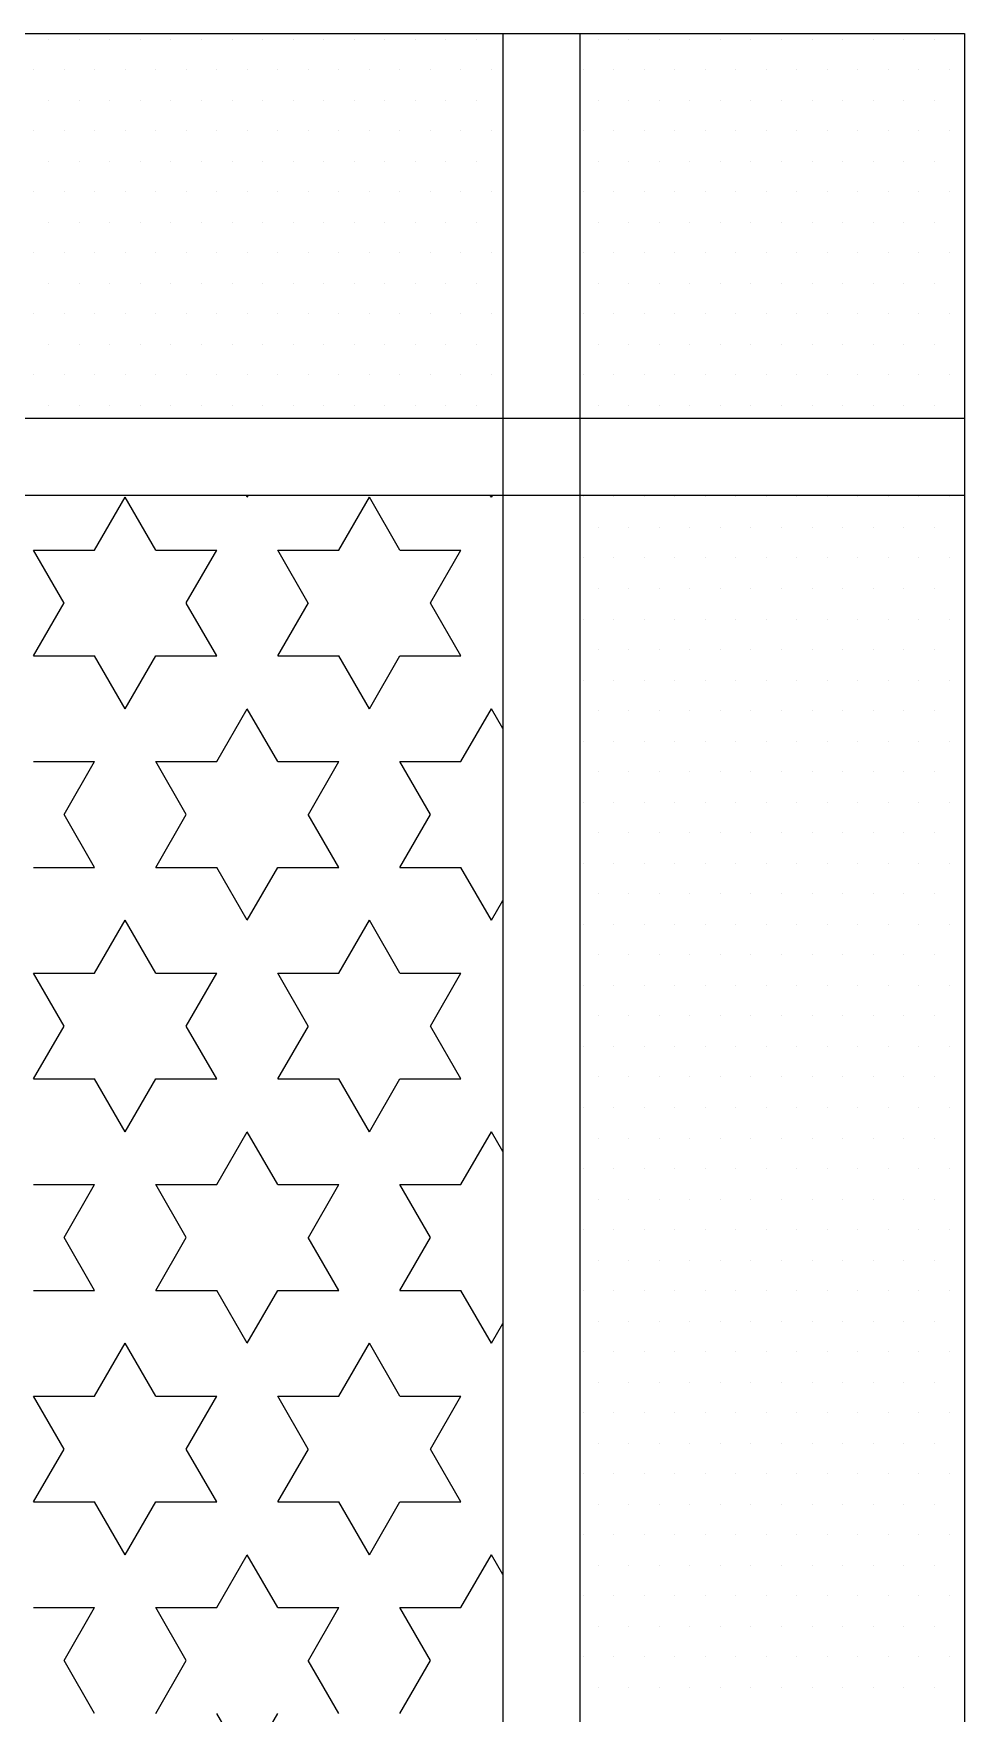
# Model space of a CAD drawing. Extents: x -42728 to 99010, y -18674 to 47645.
# Drawn here: x -35860 to -35618, y 17055.3 to 17492 of the extents above; entities that cross this region are included whole.
import ezdxf

# ---------------------------------------------------------------- set-up
doc = ezdxf.new("R2010")
doc.units = 0
doc.header["$LTSCALE"] = 100
doc.header["$MEASUREMENT"] = 0
doc.layers.get('0').update_dxf_attribs({"linetype": 'CONTINUOUS'})
doc.layers.add('家具', color=223, linetype='CONTINUOUS')

# ---------------------------------------------------------------- blocks, each defined once
blk = doc.blocks.new('A$C30322C3C')
at = {"layer": '家具', "color": 3}
for p, q in [((0, 888.82), (470.87, 888.82)), ((232.81, 887.4), (232.81, 887.4)), ((240.75, 887.4), (240.75, 887.4)), ((248.68, 887.4), (248.68, 887.4)), ((256.62, 887.4), (256.62, 887.4)), ((264.56, 887.4), (264.56, 887.4)), ((272.5, 887.4), (272.5, 887.4)), ((280.43, 887.4), (280.43, 887.4)), ((288.37, 887.4), (288.37, 887.4)), ((296.31, 887.4), (296.31, 887.4)), ((304.25, 887.4), (304.25, 887.4)), ((312.18, 887.4), (312.18, 887.4)), ((320.12, 887.4), (320.12, 887.4)), ((328.06, 887.4), (328.06, 887.4)), ((336, 887.4), (336, 887.4)), ((343.93, 887.4), (343.93, 887.4)), ((350.87, 888.82), (350.87, 0)), ((370.87, 888.82), (370.87, 0)), ((375.68, 887.4), (375.68, 887.4)), ((383.62, 887.4), (383.62, 887.4)), ((391.56, 887.4), (391.56, 887.4)), ((399.5, 887.4), (399.5, 887.4)), ((407.43, 887.4), (407.43, 887.4)), ((415.37, 887.4), (415.37, 887.4)), ((423.31, 887.4), (423.31, 887.4)), ((431.25, 887.4), (431.25, 887.4)), ((439.18, 887.4), (439.18, 887.4)), ((447.12, 887.4), (447.12, 887.4)), ((455.06, 887.4), (455.06, 887.4)), ((463, 887.4), (463, 887.4)), ((470.87, 888.82), (470.87, 0)), ((228.84, 879.47), (228.84, 879.47)), ((236.78, 879.47), (236.78, 879.47)), ((244.71, 879.47), (244.71, 879.47)), ((252.65, 879.47), (252.65, 879.47)), ((260.59, 879.47), (260.59, 879.47)), ((268.53, 879.47), (268.53, 879.47)), ((276.46, 879.47), (276.46, 879.47)), ((284.4, 879.47), (284.4, 879.47)), ((292.34, 879.47), (292.34, 879.47)), ((300.28, 879.47), (300.28, 879.47)), ((308.21, 879.47), (308.21, 879.47)), ((316.15, 879.47), (316.15, 879.47)), ((324.09, 879.47), (324.09, 879.47)), ((332.03, 879.47), (332.03, 879.47)), ((339.96, 879.47), (339.96, 879.47)), ((347.9, 879.47), (347.9, 879.47)), ((371.71, 879.47), (371.71, 879.47)), ((379.65, 879.47), (379.65, 879.47)), ((387.59, 879.47), (387.59, 879.47)), ((395.53, 879.47), (395.53, 879.47)), ((403.46, 879.47), (403.46, 879.47)), ((411.4, 879.47), (411.4, 879.47)), ((419.34, 879.47), (419.34, 879.47)), ((427.28, 879.47), (427.28, 879.47)), ((435.21, 879.47), (435.21, 879.47)), ((443.15, 879.47), (443.15, 879.47)), ((451.09, 879.47), (451.09, 879.47)), ((459.03, 879.47), (459.03, 879.47)), ((466.96, 879.47), (466.96, 879.47)), ((232.81, 871.53), (232.81, 871.53)), ((240.75, 871.53), (240.75, 871.53)), ((248.68, 871.53), (248.68, 871.53)), ((256.62, 871.53), (256.62, 871.53)), ((264.56, 871.53), (264.56, 871.53)), ((272.5, 871.53), (272.5, 871.53)), ((280.43, 871.53), (280.43, 871.53)), ((288.37, 871.53), (288.37, 871.53)), ((296.31, 871.53), (296.31, 871.53)), ((304.25, 871.53), (304.25, 871.53)), ((312.18, 871.53), (312.18, 871.53)), ((320.12, 871.53), (320.12, 871.53)), ((328.06, 871.53), (328.06, 871.53)), ((336, 871.53), (336, 871.53)), ((343.93, 871.53), (343.93, 871.53)), ((375.68, 871.53), (375.68, 871.53)), ((383.62, 871.53), (383.62, 871.53)), ((391.56, 871.53), (391.56, 871.53)), ((399.5, 871.53), (399.5, 871.53)), ((407.43, 871.53), (407.43, 871.53)), ((415.37, 871.53), (415.37, 871.53)), ((423.31, 871.53), (423.31, 871.53)), ((431.25, 871.53), (431.25, 871.53)), ((439.18, 871.53), (439.18, 871.53)), ((447.12, 871.53), (447.12, 871.53)), ((455.06, 871.53), (455.06, 871.53)), ((463, 871.53), (463, 871.53)), ((228.84, 863.59), (228.84, 863.59)), ((236.78, 863.59), (236.78, 863.59)), ((244.71, 863.59), (244.71, 863.59)), ((252.65, 863.59), (252.65, 863.59)), ((260.59, 863.59), (260.59, 863.59)), ((268.53, 863.59), (268.53, 863.59)), ((276.46, 863.59), (276.46, 863.59)), ((284.4, 863.59), (284.4, 863.59)), ((292.34, 863.59), (292.34, 863.59)), ((300.28, 863.59), (300.28, 863.59)), ((308.21, 863.59), (308.21, 863.59)), ((316.15, 863.59), (316.15, 863.59)), ((324.09, 863.59), (324.09, 863.59)), ((332.03, 863.59), (332.03, 863.59)), ((339.96, 863.59), (339.96, 863.59)), ((347.9, 863.59), (347.9, 863.59)), ((371.71, 863.59), (371.71, 863.59)), ((379.65, 863.59), (379.65, 863.59)), ((387.59, 863.59), (387.59, 863.59)), ((395.53, 863.59), (395.53, 863.59)), ((403.46, 863.59), (403.46, 863.59)), ((411.4, 863.59), (411.4, 863.59)), ((419.34, 863.59), (419.34, 863.59)), ((427.28, 863.59), (427.28, 863.59)), ((435.21, 863.59), (435.21, 863.59)), ((443.15, 863.59), (443.15, 863.59)), ((451.09, 863.59), (451.09, 863.59)), ((459.03, 863.59), (459.03, 863.59)), ((466.96, 863.59), (466.96, 863.59)), ((232.81, 855.65), (232.81, 855.65)), ((240.75, 855.65), (240.75, 855.65)), ((248.68, 855.65), (248.68, 855.65)), ((256.62, 855.65), (256.62, 855.65)), ((264.56, 855.65), (264.56, 855.65)), ((272.5, 855.65), (272.5, 855.65)), ((280.43, 855.65), (280.43, 855.65)), ((288.37, 855.65), (288.37, 855.65)), ((296.31, 855.65), (296.31, 855.65)), ((304.25, 855.65), (304.25, 855.65)), ((312.18, 855.65), (312.18, 855.65)), ((320.12, 855.65), (320.12, 855.65)), ((328.06, 855.65), (328.06, 855.65)), ((336, 855.65), (336, 855.65)), ((343.93, 855.65), (343.93, 855.65)), ((375.68, 855.65), (375.68, 855.65)), ((383.62, 855.65), (383.62, 855.65)), ((391.56, 855.65), (391.56, 855.65)), ((399.5, 855.65), (399.5, 855.65)), ((407.43, 855.65), (407.43, 855.65)), ((415.37, 855.65), (415.37, 855.65)), ((423.31, 855.65), (423.31, 855.65)), ((431.25, 855.65), (431.25, 855.65)), ((439.18, 855.65), (439.18, 855.65)), ((447.12, 855.65), (447.12, 855.65)), ((455.06, 855.65), (455.06, 855.65)), ((463, 855.65), (463, 855.65)), ((228.84, 847.72), (228.84, 847.72)), ((236.78, 847.72), (236.78, 847.72)), ((244.71, 847.72), (244.71, 847.72)), ((252.65, 847.72), (252.65, 847.72)), ((260.59, 847.72), (260.59, 847.72)), ((268.53, 847.72), (268.53, 847.72)), ((276.46, 847.72), (276.46, 847.72)), ((284.4, 847.72), (284.4, 847.72)), ((292.34, 847.72), (292.34, 847.72)), ((300.28, 847.72), (300.28, 847.72)), ((308.21, 847.72), (308.21, 847.72)), ((316.15, 847.72), (316.15, 847.72)), ((324.09, 847.72), (324.09, 847.72)), ((332.03, 847.72), (332.03, 847.72)), ((339.96, 847.72), (339.96, 847.72)), ((347.9, 847.72), (347.9, 847.72)), ((371.71, 847.72), (371.71, 847.72)), ((379.65, 847.72), (379.65, 847.72)), ((387.59, 847.72), (387.59, 847.72)), ((395.53, 847.72), (395.53, 847.72)), ((403.46, 847.72), (403.46, 847.72)), ((411.4, 847.72), (411.4, 847.72)), ((419.34, 847.72), (419.34, 847.72)), ((427.28, 847.72), (427.28, 847.72)), ((435.21, 847.72), (435.21, 847.72)), ((443.15, 847.72), (443.15, 847.72)), ((451.09, 847.72), (451.09, 847.72)), ((459.03, 847.72), (459.03, 847.72)), ((466.96, 847.72), (466.96, 847.72)), ((232.81, 839.78), (232.81, 839.78)), ((240.75, 839.78), (240.75, 839.78)), ((248.68, 839.78), (248.68, 839.78)), ((256.62, 839.78), (256.62, 839.78)), ((264.56, 839.78), (264.56, 839.78)), ((272.5, 839.78), (272.5, 839.78)), ((280.43, 839.78), (280.43, 839.78)), ((288.37, 839.78), (288.37, 839.78)), ((296.31, 839.78), (296.31, 839.78)), ((304.25, 839.78), (304.25, 839.78)), ((312.18, 839.78), (312.18, 839.78)), ((320.12, 839.78), (320.12, 839.78)), ((328.06, 839.78), (328.06, 839.78)), ((336, 839.78), (336, 839.78)), ((343.93, 839.78), (343.93, 839.78)), ((375.68, 839.78), (375.68, 839.78)), ((383.62, 839.78), (383.62, 839.78)), ((391.56, 839.78), (391.56, 839.78)), ((399.5, 839.78), (399.5, 839.78)), ((407.43, 839.78), (407.43, 839.78)), ((415.37, 839.78), (415.37, 839.78)), ((423.31, 839.78), (423.31, 839.78)), ((431.25, 839.78), (431.25, 839.78)), ((439.18, 839.78), (439.18, 839.78)), ((447.12, 839.78), (447.12, 839.78)), ((455.06, 839.78), (455.06, 839.78)), ((463, 839.78), (463, 839.78)), ((228.84, 831.84), (228.84, 831.84)), ((236.78, 831.84), (236.78, 831.84)), ((244.71, 831.84), (244.71, 831.84)), ((252.65, 831.84), (252.65, 831.84)), ((260.59, 831.84), (260.59, 831.84)), ((268.53, 831.84), (268.53, 831.84)), ((276.46, 831.84), (276.46, 831.84)), ((284.4, 831.84), (284.4, 831.84)), ((292.34, 831.84), (292.34, 831.84)), ((300.28, 831.84), (300.28, 831.84)), ((308.21, 831.84), (308.21, 831.84)), ((316.15, 831.84), (316.15, 831.84)), ((324.09, 831.84), (324.09, 831.84)), ((332.03, 831.84), (332.03, 831.84)), ((339.96, 831.84), (339.96, 831.84)), ((347.9, 831.84), (347.9, 831.84)), ((371.71, 831.84), (371.71, 831.84)), ((379.65, 831.84), (379.65, 831.84)), ((387.59, 831.84), (387.59, 831.84)), ((395.53, 831.84), (395.53, 831.84)), ((403.46, 831.84), (403.46, 831.84)), ((411.4, 831.84), (411.4, 831.84)), ((419.34, 831.84), (419.34, 831.84)), ((427.28, 831.84), (427.28, 831.84)), ((435.21, 831.84), (435.21, 831.84)), ((443.15, 831.84), (443.15, 831.84)), ((451.09, 831.84), (451.09, 831.84)), ((459.03, 831.84), (459.03, 831.84)), ((466.96, 831.84), (466.96, 831.84)), ((232.81, 823.9), (232.81, 823.9)), ((240.75, 823.9), (240.75, 823.9)), ((248.68, 823.9), (248.68, 823.9)), ((256.62, 823.9), (256.62, 823.9)), ((264.56, 823.9), (264.56, 823.9)), ((272.5, 823.9), (272.5, 823.9)), ((280.43, 823.9), (280.43, 823.9)), ((288.37, 823.9), (288.37, 823.9)), ((296.31, 823.9), (296.31, 823.9)), ((304.25, 823.9), (304.25, 823.9)), ((312.18, 823.9), (312.18, 823.9)), ((320.12, 823.9), (320.12, 823.9)), ((328.06, 823.9), (328.06, 823.9)), ((336, 823.9), (336, 823.9)), ((343.93, 823.9), (343.93, 823.9)), ((375.68, 823.9), (375.68, 823.9)), ((383.62, 823.9), (383.62, 823.9)), ((391.56, 823.9), (391.56, 823.9)), ((399.5, 823.9), (399.5, 823.9)), ((407.43, 823.9), (407.43, 823.9)), ((415.37, 823.9), (415.37, 823.9)), ((423.31, 823.9), (423.31, 823.9)), ((431.25, 823.9), (431.25, 823.9)), ((439.18, 823.9), (439.18, 823.9)), ((447.12, 823.9), (447.12, 823.9)), ((455.06, 823.9), (455.06, 823.9)), ((463, 823.9), (463, 823.9)), ((228.84, 815.97), (228.84, 815.97)), ((236.78, 815.97), (236.78, 815.97)), ((244.71, 815.97), (244.71, 815.97)), ((252.65, 815.97), (252.65, 815.97)), ((260.59, 815.97), (260.59, 815.97)), ((268.53, 815.97), (268.53, 815.97)), ((276.46, 815.97), (276.46, 815.97)), ((284.4, 815.97), (284.4, 815.97)), ((292.34, 815.97), (292.34, 815.97)), ((300.28, 815.97), (300.28, 815.97)), ((308.21, 815.97), (308.21, 815.97)), ((316.15, 815.97), (316.15, 815.97)), ((324.09, 815.97), (324.09, 815.97)), ((332.03, 815.97), (332.03, 815.97)), ((339.96, 815.97), (339.96, 815.97)), ((347.9, 815.97), (347.9, 815.97)), ((371.71, 815.97), (371.71, 815.97)), ((379.65, 815.97), (379.65, 815.97)), ((387.59, 815.97), (387.59, 815.97)), ((395.53, 815.97), (395.53, 815.97)), ((403.46, 815.97), (403.46, 815.97)), ((411.4, 815.97), (411.4, 815.97)), ((419.34, 815.97), (419.34, 815.97)), ((427.28, 815.97), (427.28, 815.97)), ((435.21, 815.97), (435.21, 815.97)), ((443.15, 815.97), (443.15, 815.97)), ((451.09, 815.97), (451.09, 815.97)), ((459.03, 815.97), (459.03, 815.97)), ((466.96, 815.97), (466.96, 815.97)), ((232.81, 808.03), (232.81, 808.03)), ((240.75, 808.03), (240.75, 808.03)), ((248.68, 808.03), (248.68, 808.03)), ((256.62, 808.03), (256.62, 808.03)), ((264.56, 808.03), (264.56, 808.03)), ((272.5, 808.03), (272.5, 808.03)), ((280.43, 808.03), (280.43, 808.03)), ((288.37, 808.03), (288.37, 808.03)), ((296.31, 808.03), (296.31, 808.03)), ((304.25, 808.03), (304.25, 808.03)), ((312.18, 808.03), (312.18, 808.03)), ((320.12, 808.03), (320.12, 808.03)), ((328.06, 808.03), (328.06, 808.03)), ((336, 808.03), (336, 808.03)), ((343.93, 808.03), (343.93, 808.03)), ((375.68, 808.03), (375.68, 808.03)), ((383.62, 808.03), (383.62, 808.03)), ((391.56, 808.03), (391.56, 808.03)), ((399.5, 808.03), (399.5, 808.03)), ((407.43, 808.03), (407.43, 808.03)), ((415.37, 808.03), (415.37, 808.03)), ((423.31, 808.03), (423.31, 808.03)), ((431.25, 808.03), (431.25, 808.03)), ((439.18, 808.03), (439.18, 808.03)), ((447.12, 808.03), (447.12, 808.03)), ((455.06, 808.03), (455.06, 808.03)), ((463, 808.03), (463, 808.03)), ((228.84, 800.09), (228.84, 800.09)), ((236.78, 800.09), (236.78, 800.09)), ((244.71, 800.09), (244.71, 800.09)), ((252.65, 800.09), (252.65, 800.09)), ((260.59, 800.09), (260.59, 800.09)), ((268.53, 800.09), (268.53, 800.09)), ((276.46, 800.09), (276.46, 800.09)), ((284.4, 800.09), (284.4, 800.09)), ((292.34, 800.09), (292.34, 800.09)), ((300.28, 800.09), (300.28, 800.09)), ((308.21, 800.09), (308.21, 800.09)), ((316.15, 800.09), (316.15, 800.09)), ((324.09, 800.09), (324.09, 800.09)), ((332.03, 800.09), (332.03, 800.09)), ((339.96, 800.09), (339.96, 800.09)), ((347.9, 800.09), (347.9, 800.09)), ((371.71, 800.09), (371.71, 800.09)), ((379.65, 800.09), (379.65, 800.09)), ((387.59, 800.09), (387.59, 800.09)), ((395.53, 800.09), (395.53, 800.09)), ((403.46, 800.09), (403.46, 800.09)), ((411.4, 800.09), (411.4, 800.09)), ((419.34, 800.09), (419.34, 800.09)), ((427.28, 800.09), (427.28, 800.09)), ((435.21, 800.09), (435.21, 800.09)), ((443.15, 800.09), (443.15, 800.09)), ((451.09, 800.09), (451.09, 800.09)), ((459.03, 800.09), (459.03, 800.09)), ((466.96, 800.09), (466.96, 800.09)), ((232.81, 792.15), (232.81, 792.15)), ((240.75, 792.15), (240.75, 792.15)), ((248.68, 792.15), (248.68, 792.15)), ((256.62, 792.15), (256.62, 792.15)), ((264.56, 792.15), (264.56, 792.15)), ((272.5, 792.15), (272.5, 792.15)), ((280.43, 792.15), (280.43, 792.15)), ((288.37, 792.15), (288.37, 792.15)), ((296.31, 792.15), (296.31, 792.15)), ((304.25, 792.15), (304.25, 792.15)), ((312.18, 792.15), (312.18, 792.15)), ((320.12, 792.15), (320.12, 792.15)), ((328.06, 792.15), (328.06, 792.15)), ((336, 792.15), (336, 792.15)), ((343.93, 792.15), (343.93, 792.15)), ((375.68, 792.15), (375.68, 792.15)), ((383.62, 792.15), (383.62, 792.15)), ((391.56, 792.15), (391.56, 792.15)), ((399.5, 792.15), (399.5, 792.15)), ((407.43, 792.15), (407.43, 792.15)), ((415.37, 792.15), (415.37, 792.15)), ((423.31, 792.15), (423.31, 792.15)), ((431.25, 792.15), (431.25, 792.15)), ((439.18, 792.15), (439.18, 792.15)), ((447.12, 792.15), (447.12, 792.15)), ((455.06, 792.15), (455.06, 792.15)), ((463, 792.15), (463, 792.15)), ((0, 788.82), (470.87, 788.82)), ((0, 768.82), (470.87, 768.82)), ((284.4, 768.26), (284.08, 768.82)), ((284.4, 768.27), (284.72, 768.82)), ((347.9, 768.26), (347.58, 768.82)), ((347.9, 768.27), (348.22, 768.82)), ((244.71, 754.52), (252.65, 768.27)), ((260.58, 754.51), (252.65, 768.26)), ((308.21, 754.52), (316.15, 768.27)), ((324.08, 754.51), (316.15, 768.26)), ((371.71, 768.34), (371.71, 768.34)), ((379.65, 768.34), (379.65, 768.34)), ((387.59, 768.34), (387.59, 768.34)), ((395.53, 768.34), (395.53, 768.34)), ((403.46, 768.34), (403.46, 768.34)), ((411.4, 768.34), (411.4, 768.34)), ((419.34, 768.34), (419.34, 768.34)), ((427.28, 768.34), (427.28, 768.34)), ((435.21, 768.34), (435.21, 768.34)), ((443.15, 768.34), (443.15, 768.34)), ((451.09, 768.34), (451.09, 768.34)), ((459.03, 768.34), (459.03, 768.34)), ((466.96, 768.34), (466.96, 768.34)), ((375.68, 760.4), (375.68, 760.4)), ((383.62, 760.4), (383.62, 760.4)), ((391.56, 760.4), (391.56, 760.4)), ((399.5, 760.4), (399.5, 760.4)), ((407.43, 760.4), (407.43, 760.4)), ((415.37, 760.4), (415.37, 760.4)), ((423.31, 760.4), (423.31, 760.4)), ((431.25, 760.4), (431.25, 760.4)), ((439.18, 760.4), (439.18, 760.4)), ((447.12, 760.4), (447.12, 760.4)), ((455.06, 760.4), (455.06, 760.4)), ((463, 760.4), (463, 760.4)), ((236.77, 740.76), (228.83, 754.51)), ((228.84, 754.51), (244.71, 754.51)), ((260.59, 754.51), (276.46, 754.51)), ((268.53, 740.77), (276.46, 754.52)), ((300.27, 740.76), (292.33, 754.51)), ((292.34, 754.51), (308.21, 754.51)), ((324.09, 754.51), (339.96, 754.51)), ((332.03, 740.77), (339.96, 754.52)), ((371.71, 752.47), (371.71, 752.47)), ((379.65, 752.47), (379.65, 752.47)), ((387.59, 752.47), (387.59, 752.47)), ((395.53, 752.47), (395.53, 752.47)), ((403.46, 752.47), (403.46, 752.47)), ((411.4, 752.47), (411.4, 752.47)), ((419.34, 752.47), (419.34, 752.47)), ((427.28, 752.47), (427.28, 752.47)), ((435.21, 752.47), (435.21, 752.47)), ((443.15, 752.47), (443.15, 752.47)), ((451.09, 752.47), (451.09, 752.47)), ((459.03, 752.47), (459.03, 752.47)), ((466.96, 752.47), (466.96, 752.47)), ((375.68, 744.53), (375.68, 744.53)), ((383.62, 744.53), (383.62, 744.53)), ((391.56, 744.53), (391.56, 744.53)), ((399.5, 744.53), (399.5, 744.53)), ((407.43, 744.53), (407.43, 744.53)), ((415.37, 744.53), (415.37, 744.53)), ((423.31, 744.53), (423.31, 744.53)), ((431.25, 744.53), (431.25, 744.53)), ((439.18, 744.53), (439.18, 744.53)), ((447.12, 744.53), (447.12, 744.53)), ((455.06, 744.53), (455.06, 744.53)), ((463, 744.53), (463, 744.53)), ((228.84, 727.02), (236.78, 740.77)), ((276.46, 727.02), (268.52, 740.76)), ((292.34, 727.02), (300.28, 740.77)), ((339.96, 727.02), (332.02, 740.76)), ((371.71, 736.59), (371.71, 736.59)), ((379.65, 736.59), (379.65, 736.59)), ((387.59, 736.59), (387.59, 736.59)), ((395.53, 736.59), (395.53, 736.59)), ((403.46, 736.59), (403.46, 736.59)), ((411.4, 736.59), (411.4, 736.59)), ((419.34, 736.59), (419.34, 736.59)), ((427.28, 736.59), (427.28, 736.59)), ((435.21, 736.59), (435.21, 736.59)), ((443.15, 736.59), (443.15, 736.59)), ((451.09, 736.59), (451.09, 736.59)), ((459.03, 736.59), (459.03, 736.59)), ((466.96, 736.59), (466.96, 736.59)), ((228.84, 727.02), (244.71, 727.02)), ((252.65, 713.27), (244.71, 727.02)), ((252.65, 713.27), (260.59, 727.02)), ((260.59, 727.02), (276.46, 727.02)), ((292.34, 727.02), (308.21, 727.02)), ((316.15, 713.27), (308.21, 727.02)), ((316.15, 713.27), (324.09, 727.02)), ((324.09, 727.02), (339.96, 727.02)), ((375.68, 728.65), (375.68, 728.65)), ((383.62, 728.65), (383.62, 728.65)), ((391.56, 728.65), (391.56, 728.65)), ((399.5, 728.65), (399.5, 728.65)), ((407.43, 728.65), (407.43, 728.65)), ((415.37, 728.65), (415.37, 728.65)), ((423.31, 728.65), (423.31, 728.65)), ((431.25, 728.65), (431.25, 728.65)), ((439.18, 728.65), (439.18, 728.65)), ((447.12, 728.65), (447.12, 728.65)), ((455.06, 728.65), (455.06, 728.65)), ((463, 728.65), (463, 728.65)), ((371.71, 720.72), (371.71, 720.72)), ((379.65, 720.72), (379.65, 720.72)), ((387.59, 720.72), (387.59, 720.72)), ((395.53, 720.72), (395.53, 720.72)), ((403.46, 720.72), (403.46, 720.72)), ((411.4, 720.72), (411.4, 720.72)), ((419.34, 720.72), (419.34, 720.72)), ((427.28, 720.72), (427.28, 720.72)), ((435.21, 720.72), (435.21, 720.72)), ((443.15, 720.72), (443.15, 720.72)), ((451.09, 720.72), (451.09, 720.72)), ((459.03, 720.72), (459.03, 720.72)), ((466.96, 720.72), (466.96, 720.72)), ((276.46, 699.52), (284.4, 713.27)), ((292.33, 699.52), (284.4, 713.27)), ((339.96, 699.52), (347.9, 713.27)), ((350.87, 708.12), (347.9, 713.27)), ((375.68, 712.78), (375.68, 712.78)), ((383.62, 712.78), (383.62, 712.78)), ((391.56, 712.78), (391.56, 712.78)), ((399.5, 712.78), (399.5, 712.78)), ((407.43, 712.78), (407.43, 712.78)), ((415.37, 712.78), (415.37, 712.78)), ((423.31, 712.78), (423.31, 712.78)), ((431.25, 712.78), (431.25, 712.78)), ((439.18, 712.78), (439.18, 712.78)), ((447.12, 712.78), (447.12, 712.78)), ((455.06, 712.78), (455.06, 712.78)), ((463, 712.78), (463, 712.78)), ((371.71, 704.84), (371.71, 704.84)), ((379.65, 704.84), (379.65, 704.84)), ((387.59, 704.84), (387.59, 704.84)), ((395.53, 704.84), (395.53, 704.84)), ((403.46, 704.84), (403.46, 704.84)), ((411.4, 704.84), (411.4, 704.84)), ((419.34, 704.84), (419.34, 704.84)), ((427.28, 704.84), (427.28, 704.84)), ((435.21, 704.84), (435.21, 704.84)), ((443.15, 704.84), (443.15, 704.84)), ((451.09, 704.84), (451.09, 704.84)), ((459.03, 704.84), (459.03, 704.84)), ((466.96, 704.84), (466.96, 704.84)), ((228.84, 699.52), (244.71, 699.52)), ((236.78, 685.78), (244.71, 699.52)), ((268.52, 685.77), (260.58, 699.52)), ((260.59, 699.52), (276.46, 699.52)), ((292.34, 699.52), (308.21, 699.52)), ((300.28, 685.78), (308.21, 699.52)), ((332.02, 685.77), (324.08, 699.52)), ((324.09, 699.52), (339.96, 699.52)), ((375.68, 696.9), (375.68, 696.9)), ((383.62, 696.9), (383.62, 696.9)), ((391.56, 696.9), (391.56, 696.9)), ((399.5, 696.9), (399.5, 696.9)), ((407.43, 696.9), (407.43, 696.9)), ((415.37, 696.9), (415.37, 696.9)), ((423.31, 696.9), (423.31, 696.9)), ((431.25, 696.9), (431.25, 696.9)), ((439.18, 696.9), (439.18, 696.9)), ((447.12, 696.9), (447.12, 696.9)), ((455.06, 696.9), (455.06, 696.9)), ((463, 696.9), (463, 696.9)), ((244.71, 672.02), (236.77, 685.77)), ((260.59, 672.03), (268.53, 685.78)), ((308.21, 672.02), (300.27, 685.77)), ((324.09, 672.03), (332.03, 685.78)), ((371.71, 688.97), (371.71, 688.97)), ((379.65, 688.97), (379.65, 688.97)), ((387.59, 688.97), (387.59, 688.97)), ((395.53, 688.97), (395.53, 688.97)), ((403.46, 688.97), (403.46, 688.97)), ((411.4, 688.97), (411.4, 688.97)), ((419.34, 688.97), (419.34, 688.97)), ((427.28, 688.97), (427.28, 688.97)), ((435.21, 688.97), (435.21, 688.97)), ((443.15, 688.97), (443.15, 688.97)), ((451.09, 688.97), (451.09, 688.97)), ((459.03, 688.97), (459.03, 688.97)), ((466.96, 688.97), (466.96, 688.97)), ((375.68, 681.03), (375.68, 681.03)), ((383.62, 681.03), (383.62, 681.03)), ((391.56, 681.03), (391.56, 681.03)), ((399.5, 681.03), (399.5, 681.03)), ((407.43, 681.03), (407.43, 681.03)), ((415.37, 681.03), (415.37, 681.03)), ((423.31, 681.03), (423.31, 681.03)), ((431.25, 681.03), (431.25, 681.03)), ((439.18, 681.03), (439.18, 681.03)), ((447.12, 681.03), (447.12, 681.03)), ((455.06, 681.03), (455.06, 681.03)), ((463, 681.03), (463, 681.03)), ((371.71, 673.09), (371.71, 673.09)), ((379.65, 673.09), (379.65, 673.09)), ((387.59, 673.09), (387.59, 673.09)), ((395.53, 673.09), (395.53, 673.09)), ((403.46, 673.09), (403.46, 673.09)), ((411.4, 673.09), (411.4, 673.09)), ((419.34, 673.09), (419.34, 673.09)), ((427.28, 673.09), (427.28, 673.09)), ((435.21, 673.09), (435.21, 673.09)), ((443.15, 673.09), (443.15, 673.09)), ((451.09, 673.09), (451.09, 673.09)), ((459.03, 673.09), (459.03, 673.09)), ((466.96, 673.09), (466.96, 673.09)), ((228.84, 672.02), (244.71, 672.02)), ((260.59, 672.02), (276.46, 672.02)), ((284.4, 658.28), (276.46, 672.02)), ((284.4, 658.28), (292.34, 672.03)), ((292.34, 672.02), (308.21, 672.02)), ((324.09, 672.02), (339.96, 672.02)), ((347.9, 658.28), (339.96, 672.02)), ((375.68, 665.15), (375.68, 665.15)), ((383.62, 665.15), (383.62, 665.15)), ((391.56, 665.15), (391.56, 665.15)), ((399.5, 665.15), (399.5, 665.15)), ((407.43, 665.15), (407.43, 665.15)), ((415.37, 665.15), (415.37, 665.15)), ((423.31, 665.15), (423.31, 665.15)), ((431.25, 665.15), (431.25, 665.15)), ((439.18, 665.15), (439.18, 665.15)), ((447.12, 665.15), (447.12, 665.15)), ((455.06, 665.15), (455.06, 665.15)), ((463, 665.15), (463, 665.15)), ((347.9, 658.28), (350.87, 663.42)), ((244.71, 644.53), (252.65, 658.28)), ((260.58, 644.53), (252.65, 658.28)), ((308.21, 644.53), (316.15, 658.28)), ((324.08, 644.53), (316.15, 658.28)), ((371.71, 657.22), (371.71, 657.22)), ((379.65, 657.22), (379.65, 657.22)), ((387.59, 657.22), (387.59, 657.22)), ((395.53, 657.22), (395.53, 657.22)), ((403.46, 657.22), (403.46, 657.22)), ((411.4, 657.22), (411.4, 657.22)), ((419.34, 657.22), (419.34, 657.22)), ((427.28, 657.22), (427.28, 657.22)), ((435.21, 657.22), (435.21, 657.22)), ((443.15, 657.22), (443.15, 657.22)), ((451.09, 657.22), (451.09, 657.22)), ((459.03, 657.22), (459.03, 657.22)), ((466.96, 657.22), (466.96, 657.22)), ((375.68, 649.28), (375.68, 649.28)), ((383.62, 649.28), (383.62, 649.28)), ((391.56, 649.28), (391.56, 649.28)), ((399.5, 649.28), (399.5, 649.28)), ((407.43, 649.28), (407.43, 649.28)), ((415.37, 649.28), (415.37, 649.28)), ((423.31, 649.28), (423.31, 649.28)), ((431.25, 649.28), (431.25, 649.28)), ((439.18, 649.28), (439.18, 649.28)), ((447.12, 649.28), (447.12, 649.28)), ((455.06, 649.28), (455.06, 649.28)), ((463, 649.28), (463, 649.28)), ((236.77, 630.78), (228.83, 644.53)), ((228.84, 644.53), (244.71, 644.53)), ((260.59, 644.53), (276.46, 644.53)), ((268.53, 630.78), (276.46, 644.53)), ((300.27, 630.78), (292.33, 644.53)), ((292.34, 644.53), (308.21, 644.53)), ((324.09, 644.53), (339.96, 644.53)), ((332.03, 630.78), (339.96, 644.53)), ((371.71, 641.34), (371.71, 641.34)), ((379.65, 641.34), (379.65, 641.34)), ((387.59, 641.34), (387.59, 641.34)), ((395.53, 641.34), (395.53, 641.34)), ((403.46, 641.34), (403.46, 641.34)), ((411.4, 641.34), (411.4, 641.34)), ((419.34, 641.34), (419.34, 641.34)), ((427.28, 641.34), (427.28, 641.34)), ((435.21, 641.34), (435.21, 641.34)), ((443.15, 641.34), (443.15, 641.34)), ((451.09, 641.34), (451.09, 641.34)), ((459.03, 641.34), (459.03, 641.34)), ((466.96, 641.34), (466.96, 641.34)), ((375.68, 633.4), (375.68, 633.4)), ((383.62, 633.4), (383.62, 633.4)), ((391.56, 633.4), (391.56, 633.4)), ((399.5, 633.4), (399.5, 633.4)), ((407.43, 633.4), (407.43, 633.4)), ((415.37, 633.4), (415.37, 633.4)), ((423.31, 633.4), (423.31, 633.4)), ((431.25, 633.4), (431.25, 633.4)), ((439.18, 633.4), (439.18, 633.4)), ((447.12, 633.4), (447.12, 633.4)), ((455.06, 633.4), (455.06, 633.4)), ((463, 633.4), (463, 633.4)), ((228.84, 617.04), (236.78, 630.78)), ((276.46, 617.03), (268.52, 630.78)), ((292.34, 617.04), (300.28, 630.78)), ((339.96, 617.03), (332.02, 630.78)), ((371.71, 625.47), (371.71, 625.47)), ((379.65, 625.47), (379.65, 625.47)), ((387.59, 625.47), (387.59, 625.47)), ((395.53, 625.47), (395.53, 625.47)), ((403.46, 625.47), (403.46, 625.47)), ((411.4, 625.47), (411.4, 625.47)), ((419.34, 625.47), (419.34, 625.47)), ((427.28, 625.47), (427.28, 625.47)), ((435.21, 625.47), (435.21, 625.47)), ((443.15, 625.47), (443.15, 625.47)), ((451.09, 625.47), (451.09, 625.47)), ((459.03, 625.47), (459.03, 625.47)), ((466.96, 625.47), (466.96, 625.47)), ((228.84, 617.03), (244.71, 617.03)), ((252.65, 603.28), (244.71, 617.03)), ((252.65, 603.29), (260.59, 617.04)), ((260.59, 617.03), (276.46, 617.03)), ((292.34, 617.03), (308.21, 617.03)), ((316.15, 603.28), (308.21, 617.03)), ((316.15, 603.29), (324.09, 617.04)), ((324.09, 617.03), (339.96, 617.03)), ((375.68, 617.53), (375.68, 617.53)), ((383.62, 617.53), (383.62, 617.53)), ((391.56, 617.53), (391.56, 617.53)), ((399.5, 617.53), (399.5, 617.53)), ((407.43, 617.53), (407.43, 617.53)), ((415.37, 617.53), (415.37, 617.53)), ((423.31, 617.53), (423.31, 617.53)), ((431.25, 617.53), (431.25, 617.53)), ((439.18, 617.53), (439.18, 617.53)), ((447.12, 617.53), (447.12, 617.53)), ((455.06, 617.53), (455.06, 617.53)), ((463, 617.53), (463, 617.53)), ((371.71, 609.59), (371.71, 609.59)), ((379.65, 609.59), (379.65, 609.59)), ((387.59, 609.59), (387.59, 609.59)), ((395.53, 609.59), (395.53, 609.59)), ((403.46, 609.59), (403.46, 609.59)), ((411.4, 609.59), (411.4, 609.59)), ((419.34, 609.59), (419.34, 609.59)), ((427.28, 609.59), (427.28, 609.59)), ((435.21, 609.59), (435.21, 609.59)), ((443.15, 609.59), (443.15, 609.59)), ((451.09, 609.59), (451.09, 609.59)), ((459.03, 609.59), (459.03, 609.59)), ((466.96, 609.59), (466.96, 609.59)), ((276.46, 589.54), (284.4, 603.29)), ((292.33, 589.54), (284.4, 603.28)), ((339.96, 589.54), (347.9, 603.29)), ((350.87, 598.13), (347.9, 603.28)), ((375.68, 601.65), (375.68, 601.65)), ((383.62, 601.65), (383.62, 601.65)), ((391.56, 601.65), (391.56, 601.65)), ((399.5, 601.65), (399.5, 601.65)), ((407.43, 601.65), (407.43, 601.65)), ((415.37, 601.65), (415.37, 601.65)), ((423.31, 601.65), (423.31, 601.65)), ((431.25, 601.65), (431.25, 601.65)), ((439.18, 601.65), (439.18, 601.65)), ((447.12, 601.65), (447.12, 601.65)), ((455.06, 601.65), (455.06, 601.65)), ((463, 601.65), (463, 601.65)), ((371.71, 593.72), (371.71, 593.72)), ((379.65, 593.72), (379.65, 593.72)), ((387.59, 593.72), (387.59, 593.72)), ((395.53, 593.72), (395.53, 593.72)), ((403.46, 593.72), (403.46, 593.72)), ((411.4, 593.72), (411.4, 593.72)), ((419.34, 593.72), (419.34, 593.72)), ((427.28, 593.72), (427.28, 593.72)), ((435.21, 593.72), (435.21, 593.72)), ((443.15, 593.72), (443.15, 593.72)), ((451.09, 593.72), (451.09, 593.72)), ((459.03, 593.72), (459.03, 593.72)), ((466.96, 593.72), (466.96, 593.72)), ((228.84, 589.53), (244.71, 589.53)), ((236.78, 575.79), (244.71, 589.54)), ((268.52, 575.79), (260.58, 589.54)), ((260.59, 589.53), (276.46, 589.53)), ((292.34, 589.53), (308.21, 589.53)), ((300.28, 575.79), (308.21, 589.54)), ((332.02, 575.79), (324.08, 589.54)), ((324.09, 589.53), (339.96, 589.53)), ((375.68, 585.78), (375.68, 585.78)), ((383.62, 585.78), (383.62, 585.78)), ((391.56, 585.78), (391.56, 585.78)), ((399.5, 585.78), (399.5, 585.78)), ((407.43, 585.78), (407.43, 585.78)), ((415.37, 585.78), (415.37, 585.78)), ((423.31, 585.78), (423.31, 585.78)), ((431.25, 585.78), (431.25, 585.78)), ((439.18, 585.78), (439.18, 585.78)), ((447.12, 585.78), (447.12, 585.78)), ((455.06, 585.78), (455.06, 585.78)), ((463, 585.78), (463, 585.78)), ((371.71, 577.84), (371.71, 577.84)), ((379.65, 577.84), (379.65, 577.84)), ((387.59, 577.84), (387.59, 577.84)), ((395.53, 577.84), (395.53, 577.84)), ((403.46, 577.84), (403.46, 577.84)), ((411.4, 577.84), (411.4, 577.84)), ((419.34, 577.84), (419.34, 577.84)), ((427.28, 577.84), (427.28, 577.84)), ((435.21, 577.84), (435.21, 577.84)), ((443.15, 577.84), (443.15, 577.84)), ((451.09, 577.84), (451.09, 577.84)), ((459.03, 577.84), (459.03, 577.84)), ((466.96, 577.84), (466.96, 577.84)), ((244.71, 562.04), (236.77, 575.79)), ((260.59, 562.04), (268.53, 575.79)), ((308.21, 562.04), (300.27, 575.79)), ((324.09, 562.04), (332.03, 575.79)), ((375.68, 569.9), (375.68, 569.9)), ((383.62, 569.9), (383.62, 569.9)), ((391.56, 569.9), (391.56, 569.9)), ((399.5, 569.9), (399.5, 569.9)), ((407.43, 569.9), (407.43, 569.9)), ((415.37, 569.9), (415.37, 569.9)), ((423.31, 569.9), (423.31, 569.9)), ((431.25, 569.9), (431.25, 569.9)), ((439.18, 569.9), (439.18, 569.9)), ((447.12, 569.9), (447.12, 569.9)), ((455.06, 569.9), (455.06, 569.9)), ((463, 569.9), (463, 569.9)), ((228.84, 562.04), (244.71, 562.04)), ((260.59, 562.04), (276.46, 562.04)), ((284.4, 548.29), (276.46, 562.04)), ((284.4, 548.29), (292.34, 562.04)), ((292.34, 562.04), (308.21, 562.04)), ((324.09, 562.04), (339.96, 562.04)), ((347.9, 548.29), (339.96, 562.04)), ((371.71, 561.97), (371.71, 561.97)), ((379.65, 561.97), (379.65, 561.97)), ((387.59, 561.97), (387.59, 561.97)), ((395.53, 561.97), (395.53, 561.97)), ((403.46, 561.97), (403.46, 561.97)), ((411.4, 561.97), (411.4, 561.97)), ((419.34, 561.97), (419.34, 561.97)), ((427.28, 561.97), (427.28, 561.97)), ((435.21, 561.97), (435.21, 561.97)), ((443.15, 561.97), (443.15, 561.97)), ((451.09, 561.97), (451.09, 561.97)), ((459.03, 561.97), (459.03, 561.97)), ((466.96, 561.97), (466.96, 561.97)), ((347.9, 548.29), (350.87, 553.44)), ((375.68, 554.03), (375.68, 554.03)), ((383.62, 554.03), (383.62, 554.03)), ((391.56, 554.03), (391.56, 554.03)), ((399.5, 554.03), (399.5, 554.03)), ((407.43, 554.03), (407.43, 554.03)), ((415.37, 554.03), (415.37, 554.03)), ((423.31, 554.03), (423.31, 554.03)), ((431.25, 554.03), (431.25, 554.03)), ((439.18, 554.03), (439.18, 554.03)), ((447.12, 554.03), (447.12, 554.03)), ((455.06, 554.03), (455.06, 554.03)), ((463, 554.03), (463, 554.03)), ((244.71, 534.55), (252.65, 548.29)), ((260.58, 534.54), (252.65, 548.29)), ((308.21, 534.55), (316.15, 548.29)), ((324.08, 534.54), (316.15, 548.29)), ((371.71, 546.09), (371.71, 546.09)), ((379.65, 546.09), (379.65, 546.09)), ((387.59, 546.09), (387.59, 546.09)), ((395.53, 546.09), (395.53, 546.09)), ((403.46, 546.09), (403.46, 546.09)), ((411.4, 546.09), (411.4, 546.09)), ((419.34, 546.09), (419.34, 546.09)), ((427.28, 546.09), (427.28, 546.09)), ((435.21, 546.09), (435.21, 546.09)), ((443.15, 546.09), (443.15, 546.09)), ((451.09, 546.09), (451.09, 546.09)), ((459.03, 546.09), (459.03, 546.09)), ((466.96, 546.09), (466.96, 546.09)), ((375.68, 538.15), (375.68, 538.15)), ((383.62, 538.15), (383.62, 538.15)), ((391.56, 538.15), (391.56, 538.15)), ((399.5, 538.15), (399.5, 538.15)), ((407.43, 538.15), (407.43, 538.15)), ((415.37, 538.15), (415.37, 538.15)), ((423.31, 538.15), (423.31, 538.15)), ((431.25, 538.15), (431.25, 538.15)), ((439.18, 538.15), (439.18, 538.15)), ((447.12, 538.15), (447.12, 538.15)), ((455.06, 538.15), (455.06, 538.15)), ((463, 538.15), (463, 538.15)), ((236.77, 520.79), (228.83, 534.54)), ((228.84, 534.54), (244.71, 534.54)), ((260.59, 534.54), (276.46, 534.54)), ((268.53, 520.8), (276.46, 534.55)), ((300.27, 520.79), (292.33, 534.54)), ((292.34, 534.54), (308.21, 534.54)), ((324.09, 534.54), (339.96, 534.54)), ((332.03, 520.8), (339.96, 534.55)), ((371.71, 530.22), (371.71, 530.22)), ((379.65, 530.22), (379.65, 530.22)), ((387.59, 530.22), (387.59, 530.22)), ((395.53, 530.22), (395.53, 530.22)), ((403.46, 530.22), (403.46, 530.22)), ((411.4, 530.22), (411.4, 530.22)), ((419.34, 530.22), (419.34, 530.22)), ((427.28, 530.22), (427.28, 530.22)), ((435.21, 530.22), (435.21, 530.22)), ((443.15, 530.22), (443.15, 530.22)), ((451.09, 530.22), (451.09, 530.22)), ((459.03, 530.22), (459.03, 530.22)), ((466.96, 530.22), (466.96, 530.22)), ((228.84, 507.05), (236.78, 520.8)), ((276.46, 507.05), (268.52, 520.79)), ((292.34, 507.05), (300.28, 520.8)), ((339.96, 507.05), (332.02, 520.79)), ((375.68, 522.28), (375.68, 522.28)), ((383.62, 522.28), (383.62, 522.28)), ((391.56, 522.28), (391.56, 522.28)), ((399.5, 522.28), (399.5, 522.28)), ((407.43, 522.28), (407.43, 522.28)), ((415.37, 522.28), (415.37, 522.28)), ((423.31, 522.28), (423.31, 522.28)), ((431.25, 522.28), (431.25, 522.28)), ((439.18, 522.28), (439.18, 522.28)), ((447.12, 522.28), (447.12, 522.28)), ((455.06, 522.28), (455.06, 522.28)), ((463, 522.28), (463, 522.28)), ((371.71, 514.34), (371.71, 514.34)), ((379.65, 514.34), (379.65, 514.34)), ((387.59, 514.34), (387.59, 514.34)), ((395.53, 514.34), (395.53, 514.34)), ((403.46, 514.34), (403.46, 514.34)), ((411.4, 514.34), (411.4, 514.34)), ((419.34, 514.34), (419.34, 514.34)), ((427.28, 514.34), (427.28, 514.34)), ((435.21, 514.34), (435.21, 514.34)), ((443.15, 514.34), (443.15, 514.34)), ((451.09, 514.34), (451.09, 514.34)), ((459.03, 514.34), (459.03, 514.34)), ((466.96, 514.34), (466.96, 514.34)), ((228.84, 507.04), (244.71, 507.04)), ((252.65, 493.3), (244.71, 507.05)), ((252.65, 493.3), (260.59, 507.05)), ((260.59, 507.04), (276.46, 507.04)), ((292.34, 507.04), (308.21, 507.04)), ((316.15, 493.3), (308.21, 507.05)), ((316.15, 493.3), (324.09, 507.05)), ((324.09, 507.04), (339.96, 507.04)), ((375.68, 506.4), (375.68, 506.4)), ((383.62, 506.4), (383.62, 506.4)), ((391.56, 506.4), (391.56, 506.4)), ((399.5, 506.4), (399.5, 506.4)), ((407.43, 506.4), (407.43, 506.4)), ((415.37, 506.4), (415.37, 506.4)), ((423.31, 506.4), (423.31, 506.4)), ((431.25, 506.4), (431.25, 506.4)), ((439.18, 506.4), (439.18, 506.4)), ((447.12, 506.4), (447.12, 506.4)), ((455.06, 506.4), (455.06, 506.4)), ((463, 506.4), (463, 506.4)), ((371.71, 498.47), (371.71, 498.47)), ((379.65, 498.47), (379.65, 498.47)), ((387.59, 498.47), (387.59, 498.47)), ((395.53, 498.47), (395.53, 498.47)), ((403.46, 498.47), (403.46, 498.47)), ((411.4, 498.47), (411.4, 498.47)), ((419.34, 498.47), (419.34, 498.47)), ((427.28, 498.47), (427.28, 498.47)), ((435.21, 498.47), (435.21, 498.47)), ((443.15, 498.47), (443.15, 498.47)), ((451.09, 498.47), (451.09, 498.47)), ((459.03, 498.47), (459.03, 498.47)), ((466.96, 498.47), (466.96, 498.47)), ((276.46, 479.55), (284.4, 493.3)), ((292.33, 479.55), (284.4, 493.3)), ((339.96, 479.55), (347.9, 493.3)), ((350.87, 488.15), (347.9, 493.3)), ((375.68, 490.53), (375.68, 490.53)), ((383.62, 490.53), (383.62, 490.53)), ((391.56, 490.53), (391.56, 490.53)), ((399.5, 490.53), (399.5, 490.53)), ((407.43, 490.53), (407.43, 490.53)), ((415.37, 490.53), (415.37, 490.53)), ((423.31, 490.53), (423.31, 490.53)), ((431.25, 490.53), (431.25, 490.53)), ((439.18, 490.53), (439.18, 490.53)), ((447.12, 490.53), (447.12, 490.53)), ((455.06, 490.53), (455.06, 490.53)), ((463, 490.53), (463, 490.53)), ((371.71, 482.59), (371.71, 482.59)), ((379.65, 482.59), (379.65, 482.59)), ((387.59, 482.59), (387.59, 482.59)), ((395.53, 482.59), (395.53, 482.59)), ((403.46, 482.59), (403.46, 482.59)), ((411.4, 482.59), (411.4, 482.59)), ((419.34, 482.59), (419.34, 482.59)), ((427.28, 482.59), (427.28, 482.59)), ((435.21, 482.59), (435.21, 482.59)), ((443.15, 482.59), (443.15, 482.59)), ((451.09, 482.59), (451.09, 482.59)), ((459.03, 482.59), (459.03, 482.59)), ((466.96, 482.59), (466.96, 482.59)), ((228.84, 479.55), (244.71, 479.55)), ((236.78, 465.81), (244.71, 479.55)), ((268.52, 465.8), (260.58, 479.55)), ((260.59, 479.55), (276.46, 479.55)), ((292.34, 479.55), (308.21, 479.55)), ((300.28, 465.81), (308.21, 479.55)), ((332.02, 465.8), (324.08, 479.55)), ((324.09, 479.55), (339.96, 479.55)), ((375.68, 474.65), (375.68, 474.65)), ((383.62, 474.65), (383.62, 474.65)), ((391.56, 474.65), (391.56, 474.65)), ((399.5, 474.65), (399.5, 474.65)), ((407.43, 474.65), (407.43, 474.65)), ((415.37, 474.65), (415.37, 474.65)), ((423.31, 474.65), (423.31, 474.65)), ((431.25, 474.65), (431.25, 474.65)), ((439.18, 474.65), (439.18, 474.65)), ((447.12, 474.65), (447.12, 474.65)), ((455.06, 474.65), (455.06, 474.65)), ((463, 474.65), (463, 474.65)), ((244.71, 452.05), (236.77, 465.8)), ((260.59, 452.06), (268.53, 465.81)), ((308.21, 452.05), (300.27, 465.8)), ((324.09, 452.06), (332.03, 465.81)), ((371.71, 466.72), (371.71, 466.72)), ((379.65, 466.72), (379.65, 466.72)), ((387.59, 466.72), (387.59, 466.72)), ((395.53, 466.72), (395.53, 466.72)), ((403.46, 466.72), (403.46, 466.72)), ((411.4, 466.72), (411.4, 466.72)), ((419.34, 466.72), (419.34, 466.72)), ((427.28, 466.72), (427.28, 466.72)), ((435.21, 466.72), (435.21, 466.72)), ((443.15, 466.72), (443.15, 466.72)), ((451.09, 466.72), (451.09, 466.72)), ((459.03, 466.72), (459.03, 466.72)), ((466.96, 466.72), (466.96, 466.72)), ((375.68, 458.78), (375.68, 458.78)), ((383.62, 458.78), (383.62, 458.78)), ((391.56, 458.78), (391.56, 458.78)), ((399.5, 458.78), (399.5, 458.78)), ((407.43, 458.78), (407.43, 458.78)), ((415.37, 458.78), (415.37, 458.78)), ((423.31, 458.78), (423.31, 458.78)), ((431.25, 458.78), (431.25, 458.78)), ((439.18, 458.78), (439.18, 458.78)), ((447.12, 458.78), (447.12, 458.78)), ((455.06, 458.78), (455.06, 458.78)), ((463, 458.78), (463, 458.78)), ((284.4, 438.31), (276.46, 452.05)), ((284.4, 438.31), (292.34, 452.06))]:
    blk.add_line(p, q, dxfattribs=at)

msp = doc.modelspace()

# ---------------------------------------------------------------- block references
msp.add_blockref('A$C30322C3C', (-36088.83201, 16603.21247))

doc.saveas('drawing.dxf')
